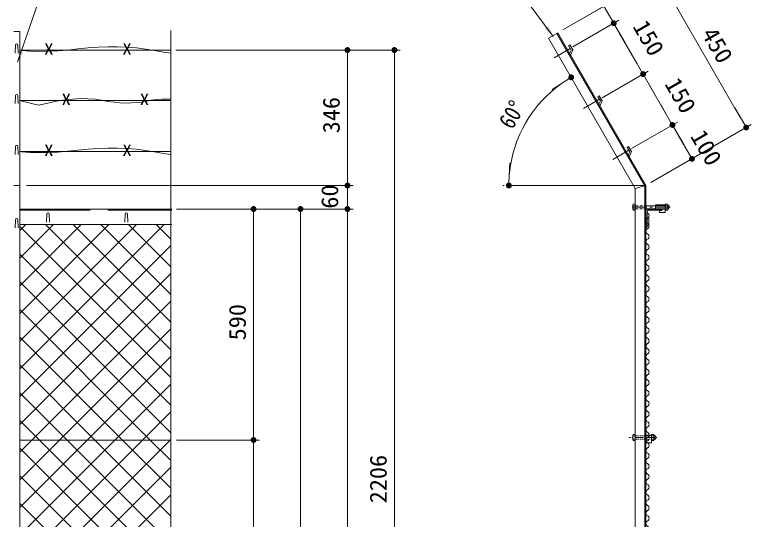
# Model space of a CAD drawing. Units: millimetres, scale not verified. Extents: x -4455 to 4455, y -3150 to 3150.
# Drawn here: x -1610 to 273, y 456 to 1745 of the extents above; entities that cross this region are included whole.
import ezdxf
from ezdxf.enums import TextEntityAlignment as Align

# ---------------------------------------------------------------- set-up
doc = ezdxf.new("R2010")
doc.units = ezdxf.units.MM
doc.header["$LTSCALE"] = 30
for name, pattern in [('DASHED', [7.5, 6, -1.5]), ('USER1', [2, 1.25, -0.25, 0.25, -0.25]), ('USER2', [0.375, 0.25, -0.125]), ('USER3', [0.1875, 0.125, -0.0625]), ('USER4', [1.125, 0.75, -0.125, 0.125, -0.125])]:
    doc.linetypes.add(name, pattern=pattern)
for name, color, linetype, lineweight in [('0-0_1部材', 3, 'Continuous', 18), ('0-1_5寸法', 1, 'Continuous', 18), ('0-2_SUNPOU', 1, 'Continuous', 18), ('0-3_6文字', 3, 'Continuous', 9), ('0-9_8部品', 3, 'Continuous', 18), ('0-A_2網', 4, 'Continuous', 18), ('0-B_AMI', 3, 'Continuous', 18)]:
    doc.layers.add(name, color=color, linetype=linetype, lineweight=lineweight)
doc.styles.add('ＭＳ ゴシック', font='')
doc.styles.get('ＭＳ ゴシック').set_extended_font_data('MS Gothic')

# ---------------------------------------------------------------- blocks, each defined once
blk = doc.blocks.new('NAMIX13')
at = {"layer": '0-B_AMI'}
for centre, start, end in [((-106.7, -200), 298.07249, 61.92751), ((106.7, -600), 118.07249, 241.92751), ((-106.7, -1000), 298.07249, 61.92751), ((106.7, -1400), 118.07249, 241.92751), ((-106.7, -1800), 298.07249, 61.92751), ((106.7, -2200), 118.07249, 241.92751), ((106.7, -3000), 118.07249, 241.92751), ((-106.7, -2600), 298.07249, 61.92751), ((-106.7, -3400), 298.07249, 61.92751), ((106.7, -3800), 118.07249, 241.92751), ((106.7, -4600), 118.07249, 241.92751), ((-106.7, -4200), 298.07249, 61.92751), ((-106.7, -5000), 298.07249, 61.92751), ((106.7, -5400), 118.07249, 241.92751), ((-106.7, -5800), 298.07249, 61.92751), ((106.7, -6200), 118.07249, 241.92751), ((-106.7, -6600), 298.07249, 61.92751), ((106.7, -7000), 118.07249, 241.92751), ((-106.7, -7400), 298.07249, 61.92751), ((106.7, -7800), 118.07249, 241.92751), ((106.7, -8600), 118.07249, 241.92751), ((-106.7, -8200), 298.07249, 61.92751)]:
    blk.add_arc(centre, 226.7, start, end, dxfattribs=at)
blk = doc.blocks.new('NAMIX5')
at = {"layer": '0-B_AMI'}
for centre, start, end in [((53.3, -300), 118.07249, 241.92751), ((-53.3, -100), 298.07249, 61.92751), ((-53.3, -500), 298.07249, 61.92751), ((53.3, -700), 118.07249, 241.92751), ((-53.3, -900), 298.07249, 61.92751), ((53.3, -1100), 118.07249, 241.92751), ((53.3, -1500), 118.07249, 241.92751), ((-53.3, -1300), 298.07249, 61.92751), ((-53.3, -1700), 298.07249, 61.92751), ((53.3, -1900), 118.07249, 241.92751)]:
    blk.add_arc(centre, 113.3, start, end, dxfattribs=at)
blk = doc.blocks.new('NAMI')
at = {"layer": '0-B_AMI'}
for centre, start, end in [((-106.7, -200), 298.07249, 61.92751), ((106.7, -600), 118.07249, 241.92751)]:
    blk.add_arc(centre, 226.7, start, end, dxfattribs=at)
blk = doc.blocks.new('M1')
at = {"layer": '0-2_SUNPOU'}
blk.add_line((-7.5, 0), (-57.86, 0), dxfattribs=at)
for points in [[(0, 0), (-7.5, 0), (-7.44, 0.94)], [(0, 0), (-7.44, -0.94), (-7.5, 0)], [(0, 0), (-7.44, 0.94), (-7.26, 1.87)], [(0, 0), (-7.26, -1.87), (-7.44, -0.94)], [(0, 0), (-7.26, 1.87), (-6.97, 2.76)], [(0, 0), (-6.97, -2.76), (-7.26, -1.87)], [(0, 0), (-6.97, 2.76), (-6.57, 3.61)], [(0, 0), (-6.57, -3.61), (-6.97, -2.76)], [(0, 0), (-6.57, 3.61), (-6.07, 4.41)], [(0, 0), (-6.07, -4.41), (-6.57, -3.61)], [(0, 0), (-6.07, 4.41), (-5.47, 5.13)], [(0, 0), (-5.47, -5.13), (-6.07, -4.41)], [(0, 0), (-5.47, 5.13), (-4.78, 5.78)], [(0, 0), (-4.78, -5.78), (-5.47, -5.13)], [(0, 0), (-4.78, 5.78), (-4.02, 6.33)], [(0, 0), (-4.02, -6.33), (-4.78, -5.78)], [(0, 0), (-4.02, 6.33), (-3.19, 6.79)], [(0, 0), (-3.19, -6.79), (-4.02, -6.33)], [(0, 0), (-3.19, 6.79), (-2.32, 7.13)], [(0, 0), (-2.32, -7.13), (-3.19, -6.79)], [(0, 0), (-2.32, 7.13), (-1.41, 7.37)], [(0, 0), (-1.41, -7.37), (-2.32, -7.13)], [(0, 0), (-1.41, 7.37), (-0.47, 7.49)], [(0, 0), (-0.47, -7.49), (-1.41, -7.37)], [(0, 0), (-0.47, 7.49), (0.47, 7.49)], [(0, 0), (0.47, -7.49), (-0.47, -7.49)], [(0, 0), (0.47, 7.49), (1.41, 7.37)], [(0, 0), (1.41, 7.37), (2.32, 7.13)], [(0, 0), (2.32, 7.13), (3.19, 6.79)], [(0, 0), (3.19, 6.79), (4.02, 6.33)], [(0, 0), (4.02, 6.33), (4.78, 5.78)], [(0, 0), (4.78, 5.78), (5.47, 5.13)], [(0, 0), (5.47, 5.13), (6.07, 4.41)], [(0, 0), (6.07, 4.41), (6.57, 3.61)], [(0, 0), (6.57, 3.61), (6.97, 2.76)], [(0, 0), (6.97, 2.76), (7.26, 1.87)], [(0, 0), (7.26, 1.87), (7.44, 0.94)], [(0, 0), (7.44, 0.94), (7.5, 0)], [(0, 0), (1.41, -7.37), (0.47, -7.49)], [(0, 0), (2.32, -7.13), (1.41, -7.37)], [(0, 0), (3.19, -6.79), (2.32, -7.13)], [(0, 0), (4.02, -6.33), (3.19, -6.79)], [(0, 0), (4.78, -5.78), (4.02, -6.33)], [(0, 0), (5.47, -5.13), (4.78, -5.78)], [(0, 0), (6.07, -4.41), (5.47, -5.13)], [(0, 0), (6.57, -3.61), (6.07, -4.41)], [(0, 0), (6.97, -2.76), (6.57, -3.61)], [(0, 0), (7.26, -1.87), (6.97, -2.76)], [(0, 0), (7.44, -0.94), (7.26, -1.87)], [(0, 0), (7.5, 0), (7.44, -0.94)]]:
    blk.add_solid(points, dxfattribs=at)

msp = doc.modelspace()

# ---------------------------------------------------------------- linework, layer by layer
at = {"layer": '0-0_1部材', "color": 1}
for p, q in [((-208.48, 1705.65), (-90.56, 1773.74)), ((-78.55, 1722.93), (-103.55, 1766.24)), ((-183.48, 1662.35), (-65.56, 1730.43)), ((-183.48, 1662.35), (-65.56, 1730.43)), ((-63.55, 1696.95), (-18.55, 1619.01)), ((-63.55, 1696.95), (-48.55, 1670.97)), ((-190, 1658.58), (-231.11, 1634.85)), ((-1596.46, 1654.44), (-1210.76, 1654.44)), ((-108.48, 1532.45), (9.44, 1600.53)), ((-108.48, 1532.45), (9.44, 1600.53)), ((11.45, 1567.05), (56.45, 1489.11)), ((-1596.46, 1525.59), (-1210.76, 1525.59)), ((-115, 1528.68), (-156.11, 1504.95)), ((-33.48, 1402.55), (84.44, 1470.63)), ((-33.48, 1402.55), (84.44, 1470.63)), ((86.45, 1437.15), (106.45, 1402.51)), ((-1596.46, 1395.69), (-1210.76, 1395.69)), ((-40, 1398.78), (-81.11, 1375.05)), ((16.52, 1315.94), (134.44, 1384.02))]:
    msp.add_line(p, q, dxfattribs=at)
at = {"layer": '0-0_1部材', "color": 7, "lineweight": 9}
for p, q in [((-1611.96, 1702.15), (-1596.46, 1702.15)), ((-1596.46, 1702.15), (-1596.46, -851.56)), ((-244.85, 1684.65), (-221.47, 1698.15)), ((-224.06, 1696.65), (0.53, 1307.64)), ((-221.47, 1698.15), (3.53, 1308.44)), ((-244.85, 1684.65), (-23.47, 1301.21)), ((-190.67, 1667.74), (-183.19, 1654.79)), ((-191.22, 1645.76), (-187.64, 1654.49)), ((-188.69, 1641.38), (-183.19, 1654.79)), ((-115.67, 1537.84), (-119.14, 1535.84)), ((-119.14, 1535.84), (-112.64, 1524.58)), ((-115.67, 1537.84), (-108.19, 1524.88)), ((-116.22, 1515.86), (-112.64, 1524.58)), ((-113.69, 1511.48), (-108.19, 1524.88)), ((-41.22, 1385.95), (-37.64, 1394.68)), ((-40.67, 1407.94), (-33.19, 1394.98)), ((-38.69, 1381.58), (-33.19, 1394.98)), ((-1611.96, 1308.44), (-1596.46, 1308.44)), ((-23.47, 1301.21), (3.53, 1308.44)), ((-23.47, 1301.21), (3.53, 1308.44)), ((-23.47, 1301.21), (-23.47, -851.56)), ((0.53, 1307.64), (0.53, -851.56)), ((3.53, 1308.44), (3.53, -851.56)), ((-1596.46, 1248.44), (-1208.3, 1248.44)), ((3.53, 1208.44), (3.53, 1243.44)), ((8.53, 1248.44), (43.53, 1248.44)), ((11.03, 1248.44), (36.03, 1248.44)), ((11.53, 1245.44), (41.53, 1245.44)), ((13.53, 1248.44), (53.53, 1248.44)), ((43.53, 1248.44), (43.53, 1247.44)), ((6.53, 1210.44), (6.53, 1240.44)), ((7.27, 1224.63), (7.27, 1210.79)), ((11.27, 1224.63), (7.27, 1224.63)), ((11.27, 1224.63), (11.27, 1209.54)), ((-1596.46, 1208.44), (-1208.3, 1208.44)), ((3.53, 1205.38), (7.27, 1210.79)), ((3.53, 1198.34), (11.27, 1209.54)), ((3.53, 1208.44), (4.53, 1208.44)), ((-1596.46, 658.44), (-1210.76, 658.44))]:
    msp.add_line(p, q, dxfattribs=at)
at = {"layer": '0-0_1部材', "color": 4}
msp.add_line((-1210.76, 1703.93), (-1210.76, 403.91), dxfattribs=at)
at = {"layer": '0-0_1部材'}
for p, q in [((-1608.21, 1646.39), (-1607.46, 1666.89)), ((-1600.71, 1646.39), (-1601.46, 1666.89)), ((-1608.21, 1517.54), (-1607.46, 1538.04)), ((-1600.71, 1517.54), (-1601.46, 1538.04)), ((-1608.21, 1387.64), (-1607.46, 1408.14)), ((-1600.71, 1387.64), (-1601.46, 1408.14)), ((-1528.21, 1214.94), (-1527.46, 1235.44)), ((-1520.71, 1214.94), (-1521.46, 1235.44)), ((-1328.21, 1214.94), (-1327.46, 1235.44)), ((-1320.71, 1214.94), (-1321.46, 1235.44)), ((-1608.21, 1200.39), (-1607.46, 1220.89)), ((-1600.71, 1200.39), (-1601.46, 1220.89))]:
    msp.add_line(p, q, dxfattribs=at)
at = {"layer": '0-0_1部材', "color": 1, "linetype": 'DASHED'}
msp.add_line((-1596.46, 1245.44), (-1208.3, 1245.44), dxfattribs=at)
at = {"layer": '0-0_1部材', "color": 1}
for points in [[(-1591.96, 1653.05), (-1570.84, 1651.69), (-1547.67, 1651.1), (-1523.82, 1651.37), (-1499.3, 1652.5), (-1474.09, 1654.48), (-1448.22, 1657.33), (-1422.21, 1660.12), (-1396.63, 1661.96), (-1371.48, 1662.84), (-1346.76, 1662.75), (-1322.47, 1661.71), (-1298.6, 1659.72), (-1275.15, 1656.76), (-1252.14, 1652.85), (-1229.56, 1649.02), (-1210.76, 1646.75)], [(-1210.76, 1529.15), (-1219.59, 1529.35), (-1234.01, 1529.01), (-1247.76, 1528.01), (-1260.84, 1526.32), (-1273.25, 1523.97), (-1285.6, 1521.65), (-1298.51, 1520.07), (-1311.98, 1519.22), (-1326.01, 1519.11), (-1340.61, 1519.74), (-1355.76, 1521.11), (-1371.48, 1523.21), (-1387.75, 1526.05), (-1404.75, 1528.66), (-1422.64, 1530.06), (-1441.42, 1530.26), (-1461.09, 1529.26), (-1481.64, 1527.05), (-1503.08, 1523.65), (-1525.42, 1519.03), (-1548.64, 1513.22)], [(-1548.64, 1513.22), (-1566.99, 1518.23), (-1583.97, 1522.19), (-1591.96, 1523.68)], [(-1591.96, 1394.29), (-1570.84, 1392.93), (-1547.67, 1392.34), (-1523.82, 1392.61), (-1499.3, 1393.74), (-1474.09, 1395.73), (-1448.22, 1398.57), (-1422.21, 1401.37), (-1396.63, 1403.2), (-1371.48, 1404.08), (-1346.76, 1404), (-1322.47, 1402.96), (-1298.6, 1400.96), (-1275.15, 1398), (-1252.14, 1394.09), (-1229.56, 1390.27), (-1210.76, 1388)]]:
    msp.add_lwpolyline(points, dxfattribs=at)
at = {"layer": '0-0_1部材', "color": 7, "lineweight": 9}
for points in [[(-190.67, 1667.74), (-194.14, 1665.74), (-187.64, 1654.49)], [(-40.67, 1407.94), (-44.14, 1405.94), (-37.64, 1394.68)]]:
    msp.add_lwpolyline(points, dxfattribs=at)
at = {"layer": '0-0_1部材'}
for centre in [(-1604.46, 1666.89), (-1604.46, 1538.04), (-1604.46, 1408.14), (-1604.46, 1220.89), (-1524.46, 1235.44), (-1324.46, 1235.44)]:
    msp.add_arc(centre, 3, 0, 180, dxfattribs=at)
at = {"layer": '0-0_1部材', "color": 7, "lineweight": 9}
for centre, radius, start, end in [((8.53, 1243.44), 5, 90, 180), ((11.53, 1240.44), 5, 90, 180), ((41.53, 1247.44), 2, 270, 0), ((4.53, 1210.44), 2, 270, 0)]:
    msp.add_arc(centre, radius, start, end, dxfattribs=at)
at = {"layer": '0-1_5寸法'}
for p, q in [((-208.48, 1705.65), (48.01, 1853.74)), ((50.02, 1820.25), (245.02, 1482.51)), ((-1198.22, 1654.44), (-624.19, 1654.44)), ((-1195.76, 1654.44), (-744.19, 1654.44)), ((-759.19, 1338.44), (-759.19, 1624.44)), ((-639.19, 1624.44), (-639.19, -521.56)), ((16.52, 1315.94), (273.01, 1464.02)), ((-759.19, 1338.44), (-759.19, 1368.44)), ((-1579.42, 1308.44), (-744.19, 1308.44)), ((-1579.42, 1308.44), (-744.19, 1308.44)), ((-759.19, 1248.44), (-759.19, 1308.44)), ((-358.95, 1308.44), (-361.78, 1308.44)), ((-343.95, 1308.44), (3.53, 1308.44)), ((-1195.76, 1248.44), (-744.19, 1248.44)), ((-1195.76, 1248.44), (-984.19, 1248.44)), ((-1195.76, 1248.44), (-744.19, 1248.44)), ((-1195.76, 1248.44), (-864.19, 1248.44)), ((-1195.76, 1248.44), (-984.19, 1248.44)), ((-1195.76, 1248.44), (-744.19, 1248.44)), ((-999.19, 688.44), (-999.19, 1218.44)), ((-879.19, -491.56), (-879.19, 1218.44)), ((-759.19, 1218.44), (-759.19, 1188.44)), ((-759.19, 1218.44), (-759.19, -521.56)), ((-1195.76, 658.44), (-984.19, 658.44)), ((-1195.76, 658.44), (-984.19, 658.44)), ((-999.19, 98.44), (-999.19, 628.44))]:
    msp.add_line(p, q, dxfattribs=at)
msp.add_arc((-27.64, 1308.44), 319.14, 125.38795, 174.61205, dxfattribs=at)
at = {"layer": '0-3_6文字', "color": 7}
for points in [[(-84.79, 1888.07), (-381.08, 1888.07), (-233.36, 1689.32)], [(-1236.37, 1825.84), (-1532.66, 1825.84), (-1602.69, 1623.26)]]:
    msp.add_lwpolyline(points, dxfattribs=at)
for points in [[(-232.16, 1687.72), (-254.24, 1708.69), (-245.88, 1714.9)], [(-1603.34, 1621.37), (-1598.46, 1651.42), (-1588.61, 1648.02)]]:
    msp.add_solid(points, dxfattribs=at)
at = {"layer": '0-9_8部品', "color": 1, "linetype": 'USER1'}
msp.add_line((65.86, 1252.89), (-38.22, 1252.89), dxfattribs=at)
at = {"layer": '0-9_8部品'}
for p, q in [((-29.87, 1258.81), (-28.76, 1260.73)), ((-29.87, 1258.81), (-29.87, 1246.97)), ((-29.18, 1256.89), (-23.47, 1256.89)), ((-29.18, 1248.89), (-23.47, 1248.89)), ((-28.76, 1260.73), (-23.47, 1260.73)), ((-23.47, 1260.73), (-23.47, 1245.05)), ((-1.37, 1248.89), (53.34, 1248.89)), ((3.53, 1256.89), (53.25, 1256.89)), ((28.34, 1259.21), (53.34, 1259.21)), ((28.34, 1259.21), (28.34, 1248.71)), ((28.34, 1248.71), (43.09, 1248.71)), ((38.34, 1244.21), (43.09, 1244.21)), ((38.34, 1244.21), (38.34, 1239.21)), ((53.34, 1245.05), (53.34, 1260.73)), ((53.34, 1259.21), (53.34, 1239.21)), ((59.06, 1256.89), (53.34, 1256.89)), ((59.06, 1248.89), (53.34, 1248.89)), ((58.64, 1245.05), (53.34, 1245.05)), ((59.74, 1246.97), (58.64, 1245.05)), ((59.74, 1246.97), (59.74, 1258.81)), ((38.34, 1239.21), (53.34, 1239.21)), ((-29.87, 670.79), (-28.76, 672.71)), ((-29.87, 658.95), (-29.87, 670.79)), ((-29.18, 668.87), (-23.47, 668.87)), ((-29.18, 660.87), (-23.47, 660.87)), ((-28.76, 672.71), (-23.47, 672.71)), ((-23.47, 657.03), (-23.47, 672.71)), ((3.87, 671.19), (3.87, 660.69)), ((3.87, 671.19), (18.07, 671.19)), ((3.87, 660.69), (7.82, 660.69)), ((18.07, 657.03), (18.07, 672.71)), ((18.07, 671.19), (18.07, 651.19)), ((23.79, 668.87), (18.07, 668.87)), ((23.79, 660.87), (18.07, 660.87)), ((24.47, 658.95), (23.37, 657.03)), ((24.47, 658.95), (24.47, 670.79)), ((24.47, 668.87), (28.03, 668.87)), ((24.47, 668.07), (28.43, 668.07)), ((24.47, 661.67), (28.43, 661.67)), ((24.47, 660.87), (28.03, 660.87)), ((28.03, 660.87), (28.03, 668.87)), ((3.87, 656.19), (7.82, 656.19)), ((3.87, 656.19), (3.87, 651.19)), ((3.87, 651.19), (18.07, 651.19)), ((23.37, 657.03), (18.07, 657.03))]:
    msp.add_line(p, q, dxfattribs=at)
at = {"layer": '0-9_8部品', "linetype": 'USER2'}
for p, q in [((-23.47, 1256.89), (3.53, 1256.89)), ((-23.47, 1248.89), (3.53, 1248.89))]:
    msp.add_line(p, q, dxfattribs=at)
at = {"layer": '0-9_8部品', "linetype": 'DASHED'}
msp.add_line((28.34, 1257.21), (53.34, 1257.21), dxfattribs=at)
at = {"layer": '0-9_8部品', "color": 1, "linetype": 'USER4'}
msp.add_line((31.49, 664.87), (-39.34, 664.87), dxfattribs=at)
at = {"layer": '0-9_8部品', "linetype": 'USER3'}
for p, q in [((-23.47, 668.87), (18.07, 668.87)), ((-23.47, 660.87), (18.07, 660.87))]:
    msp.add_line(p, q, dxfattribs=at)
at = {"layer": '0-9_8部品'}
for points in [[(-29.87, 1246.97), (-28.76, 1245.05), (-23.47, 1245.05)], [(59.74, 1258.81), (58.64, 1260.73), (53.34, 1260.73)], [(-29.87, 658.95), (-28.76, 657.03), (-23.47, 657.03)], [(24.47, 670.79), (23.37, 672.71), (18.07, 672.71)]]:
    msp.add_lwpolyline(points, dxfattribs=at)
for centre, radius, start, end in [((-26.84, 1258.81), 3.03, 180, 219.3382), ((-17.87, 1252.89), 12, 160.52878, 199.47122), ((-26.84, 1246.97), 3.03, 140.6618, 180), ((43.09, 1246.46), 2.25, 270, 90), ((56.71, 1258.81), 3.03, 320.6618, 0), ((47.74, 1252.89), 12, 340.52878, 19.47122), ((56.71, 1246.97), 3.03, 0, 39.3382), ((56.59, 1252.89), 6.71, 298.05542, 61.94458), ((-26.84, 670.79), 3.03, 180, 219.3382), ((-17.87, 664.87), 12, 160.52878, 199.47122), ((-26.84, 658.95), 3.03, 140.6618, 180), ((7.82, 658.44), 2.25, 270, 90), ((12.47, 664.87), 12, 340.52878, 19.47122), ((21.45, 670.79), 3.03, 320.6618, 0), ((21.45, 658.95), 3.03, 0, 39.3382), ((21.1, 664.87), 8, 330, 30)]:
    msp.add_arc(centre, radius, start, end, dxfattribs=at)
at = {"layer": '0-A_2網'}
for p, q in [((-1596.46, 1193.4), (-1581.42, 1208.44)), ((-1596.46, 1122.69), (-1510.71, 1208.44)), ((-1596.46, 1051.98), (-1440, 1208.44)), ((-1596.46, 981.27), (-1369.29, 1208.44)), ((-1596.46, 910.56), (-1298.58, 1208.44)), ((-1596.46, 839.85), (-1227.87, 1208.44)), ((-1210.76, 888.59), (-1530.61, 1208.44)), ((-1210.76, 959.3), (-1459.9, 1208.44)), ((-1210.76, 1030.02), (-1389.19, 1208.44)), ((-1210.76, 1100.73), (-1318.48, 1208.44)), ((-1210.76, 1171.44), (-1247.77, 1208.44)), ((-1210.76, 817.88), (-1596.46, 1203.58)), ((-1596.46, 769.14), (-1210.76, 1154.84)), ((-1210.76, 747.17), (-1596.46, 1132.87)), ((-1596.46, 698.43), (-1210.76, 1084.13)), ((-1210.76, 676.46), (-1596.46, 1062.16)), ((-1263.45, 658.44), (-1596.46, 991.45)), ((-1495.02, 658.44), (-1210.76, 942.71)), ((-1334.16, 658.44), (-1596.46, 920.74)), ((-1424.31, 658.44), (-1210.76, 871.99)), ((-1404.87, 658.44), (-1596.46, 850.03)), ((-1353.6, 658.44), (-1210.76, 801.28)), ((-1282.89, 658.44), (-1210.76, 730.57)), ((-1212.18, 658.44), (-1210.76, 659.86)), ((-1596.46, 557), (-1495.02, 658.44)), ((-1596.46, 486.29), (-1424.31, 658.44)), ((-1596.46, 415.58), (-1353.6, 658.44)), ((-1596.46, 344.87), (-1282.89, 658.44)), ((-1596.46, 274.16), (-1212.18, 658.44)), ((-1210.76, 464.33), (-1404.87, 658.44)), ((-1210.76, 535.04), (-1334.16, 658.44)), ((-1210.76, 605.75), (-1263.45, 658.44)), ((-1210.76, 252.2), (-1596.46, 637.9)), ((-1596.46, 203.45), (-1210.76, 589.15)), ((-1210.76, 181.49), (-1596.46, 567.19)), ((-1596.46, 132.74), (-1210.76, 518.44)), ((-1210.76, 110.78), (-1596.46, 496.48))]:
    msp.add_line(p, q, dxfattribs=at)
for points in [[(-1596.46, 627.71), (-1565.73, 658.44), (-1210.76, 1013.42)], [(-1226.05, 408.91), (-1475.58, 658.44), (-1596.46, 779.32)], [(-1210.6, 322.74), (-1546.29, 658.44), (-1596.46, 708.61)]]:
    msp.add_lwpolyline(points, dxfattribs=at)

# ---------------------------------------------------------------- block references
at = {"layer": '0-0_1部材'}
for p, rotation in [((-78.55, 1722.93), 120), ((-78.55, 1722.93), 120), ((-3.55, 1593.03), 300), ((-3.55, 1593.03), 120), ((71.45, 1463.13), 300), ((71.45, 1463.13), 120), ((121.45, 1376.52), 300)]:
    msp.add_blockref('M1', p, dxfattribs=dict(at, rotation=rotation))
at = {"layer": '0-1_5寸法'}
for p, rotation in [((-759.19, 1654.44), 90), ((-639.19, 1654.44), 90), ((-187.21, 1584.83), 32.69398), ((260.02, 1456.52), 300), ((-759.19, 1308.44), 270), ((-759.19, 1308.44), 270), ((-346.78, 1308.44), 267.30602), ((-999.19, 1248.44), 90), ((-879.19, 1248.44), 90), ((-759.19, 1248.44), 90), ((-759.19, 1248.44), 90), ((-999.19, 658.44), 270), ((-999.19, 658.44), 90)]:
    msp.add_blockref('M1', p, dxfattribs=dict(at, rotation=rotation))
at = {"layer": '0-A_2網'}
for name, p, xscale, yscale in [('NAMI', (7.86, 1238.12), 0.03333333, 0.03333333), ('NAMI', (7.86, 1211.45), 0.03333333, 0.03333333), ('NAMI', (7.86, 1184.79), 0.03333333, 0.03333333), ('NAMIX5', (7.86, 1158.12), 0.06666667, 0.06666667), ('NAMIX5', (7.86, 1024.79), 0.06666667, 0.06666667), ('NAMIX13', (7.86, 891.45), 0.03333333, 0.03333333), ('NAMIX13', (7.86, 598.12), 0.03333333, 0.03333333)]:
    msp.add_blockref(name, p, dxfattribs=dict(at, xscale=xscale, yscale=yscale))

# ---------------------------------------------------------------- texts
at = {"layer": '0-0_1部材', "style": 'ＭＳ ゴシック', "width": 1.05}
for s, p in [('150', (-42.51, 1708.27)), ('150', (38.98, 1561.63)), ('100', (104.85, 1428.06))]:
    msp.add_text(s, height=43.33, rotation=300, dxfattribs=at).set_placement(p, align=Align.BOTTOM_LEFT)
at = {"layer": '0-0_1部材', "color": 1, "style": 'ＭＳ ゴシック', "width": 1.2}
for p in [(-1534.28, 1634.17), (-1334.28, 1634.17), (-1489.77, 1505.32), (-1289.77, 1505.32), (-1534.28, 1375.41), (-1334.28, 1375.41)]:
    msp.add_text('X', height=28.81, dxfattribs=at).set_placement(p, align=Align.BOTTOM_LEFT)
at = {"layer": '0-1_5寸法', "color": 3, "style": 'ＭＳ ゴシック'}
for s, rotation, width, p in [('450', 300, 1.05, (133.05, 1689.79)), ('346', 90, 1.05, (-765.86, 1441.69)), ('60°', 60, 0.85, (-326.3, 1442.77)), ('60', 90, 1.05, (-769.82, 1249.32)), ('590', 90, 1.05, (-1005.86, 912.94)), ('2206', 90, 1.05, (-645.86, 496.69))]:
    msp.add_text(s, height=43.33, rotation=rotation, dxfattribs=dict(at, width=width)).set_placement(p, align=Align.BOTTOM_LEFT)

doc.saveas('drawing.dxf')
